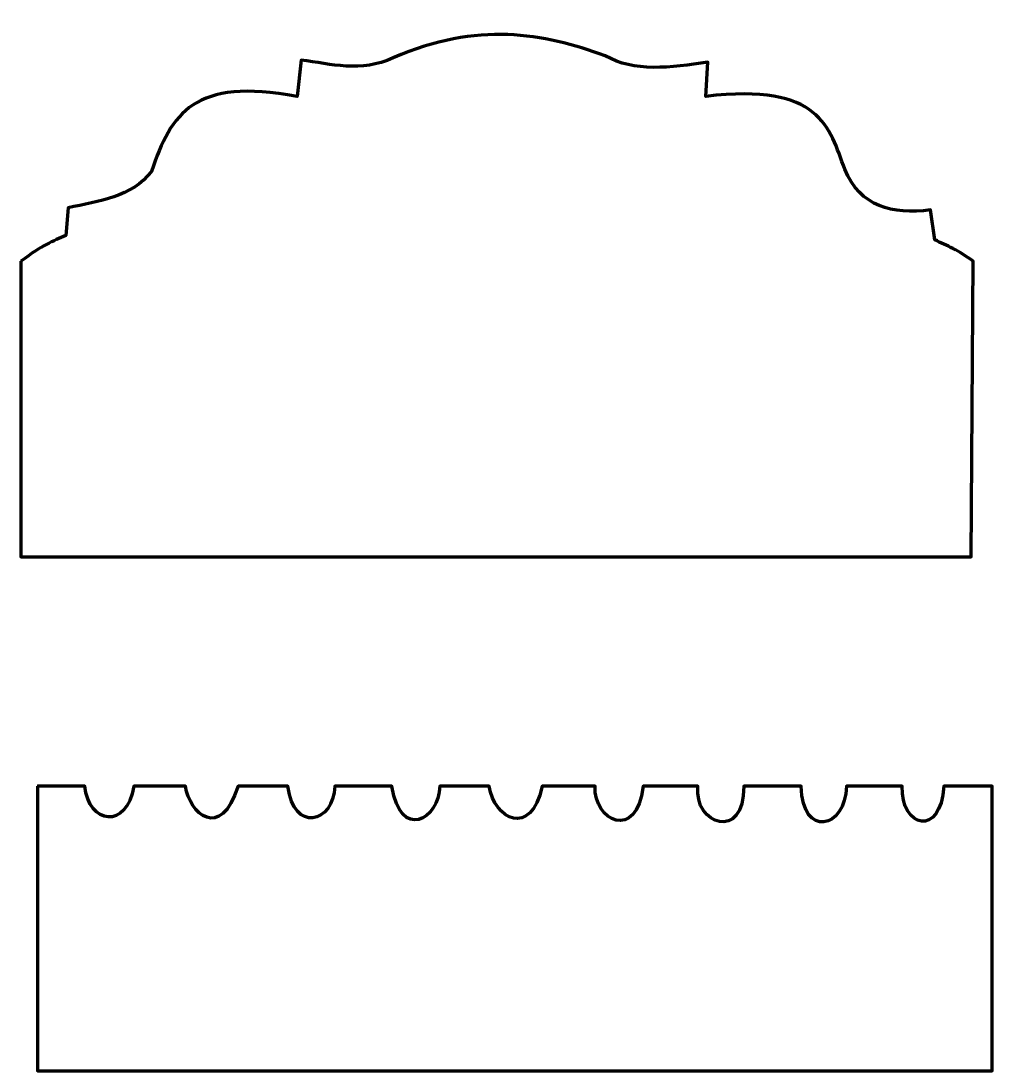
# Model space of a CAD drawing. Header units: centimetres. Extents: x -8.4 to 8.4, y -8.9 to 9.2.
import ezdxf

# ---------------------------------------------------------------- set-up
doc = ezdxf.new("R2010")
doc.units = ezdxf.units.CM
doc.header["$MEASUREMENT"] = 0
doc.layers.add('Layer 1', color=7, linetype='Continuous')

msp = doc.modelspace()

# ---------------------------------------------------------------- linework, layer by layer
at = {"layer": 'Layer 1', "color": 36, "lineweight": 70}
msp.add_open_spline([(-8.38885, 5.03176), (-8.02743, 5.31645), (-7.83226, 5.37948), (-7.61239, 5.47545), (-7.61239, 5.47545), (-7.61239, 5.47545), (-7.57542, 5.95612), (-7.57542, 5.95612), (-7.57542, 5.95612), (-7.03905, 6.06816), (-6.47981, 6.14017), (-6.13342, 6.58468), (-6.13342, 6.58468), (-5.79228, 7.58944), (-5.39556, 8.20868), (-3.61917, 7.87878), (-3.61917, 7.87878), (-3.61917, 7.87878), (-3.54522, 8.50734), (-3.54522, 8.50734), (-3.54522, 8.50734), (-3.02699, 8.43755), (-2.5203, 8.28696), (-1.95533, 8.54431), (-1.95533, 8.54431), (-0.49712, 9.18155), (0.63721, 8.96858), (1.70512, 8.58128), (1.70512, 8.58128), (2.20222, 8.29234), (2.83783, 8.37274), (3.47988, 8.47036), (3.47988, 8.47036), (3.47988, 8.47036), (3.44291, 7.87877), (3.44291, 7.87877), (3.44291, 7.87877), (5.43122, 8.11928), (5.57738, 7.33638), (5.84624, 6.62165), (5.84624, 6.62165), (6.1167, 5.97023), (6.66183, 5.83383), (7.32521, 5.91914), (7.32521, 5.91914), (7.32521, 5.91914), (7.39916, 5.4015), (7.39916, 5.4015), (7.39916, 5.4015), (7.60965, 5.30097), (7.80761, 5.22548), (8.0647, 5.03176), (8.0647, 5.03176), (8.0647, 5.03176), (8.02773, -0.07069), (8.02773, -0.07069), (8.02773, -0.07069), (8.02773, -0.07069), (-8.38884, -0.07069), (-8.38884, -0.07069), (-8.38884, -0.07069), (-8.38884, -0.07069), (-8.38884, 5.03176), (-8.38884, 5.03176), (-8.38884, 5.03176), (-8.38884, 5.03176), (-8.38885, 5.03176), (-8.38885, 5.03176)], degree=3, knots=[0, 0, 0, 0, 0.05555556, 0.05555556, 0.05555556, 0.05555556, 0.11111111, 0.11111111, 0.11111111, 0.11111111, 0.16666667, 0.16666667, 0.16666667, 0.16666667, 0.22222222, 0.22222222, 0.22222222, 0.22222222, 0.27777778, 0.27777778, 0.27777778, 0.27777778, 0.33333333, 0.33333333, 0.33333333, 0.33333333, 0.38888889, 0.38888889, 0.38888889, 0.38888889, 0.44444444, 0.44444444, 0.44444444, 0.44444444, 0.5, 0.5, 0.5, 0.5, 0.55555556, 0.55555556, 0.55555556, 0.55555556, 0.61111111, 0.61111111, 0.61111111, 0.61111111, 0.66666667, 0.66666667, 0.66666667, 0.66666667, 0.72222222, 0.72222222, 0.72222222, 0.72222222, 0.77777778, 0.77777778, 0.77777778, 0.77777778, 0.83333333, 0.83333333, 0.83333333, 0.83333333, 0.88888889, 0.88888889, 0.88888889, 0.88888889, 1, 1, 1, 1], dxfattribs=at)
at = {"layer": 'Layer 1', "color": 25, "lineweight": 70}
msp.add_open_spline([(-8.10167, -4.03221), (-8.10167, -4.03221), (-7.28824, -4.03221), (-7.28824, -4.03221), (-7.28824, -4.03221), (-7.21185, -4.68408), (-6.56869, -4.79212), (-6.43783, -4.03221), (-6.43783, -4.03221), (-6.43783, -4.03221), (-5.5482, -4.03221), (-5.5482, -4.03221), (-5.5482, -4.03221), (-5.47395, -4.50699), (-4.94217, -4.98555), (-4.63916, -4.03221), (-4.63916, -4.03221), (-4.63916, -4.03221), (-3.77568, -4.03221), (-3.77568, -4.03221), (-3.77568, -4.03221), (-3.68117, -4.84441), (-2.98989, -4.67021), (-2.96673, -4.03221), (-2.96673, -4.03221), (-2.96673, -4.03221), (-1.97906, -4.03221), (-1.97906, -4.03221), (-1.97906, -4.03221), (-1.83284, -4.98793), (-1.16848, -4.60501), (-1.1505, -4.03221), (-1.1505, -4.03221), (-1.1505, -4.03221), (-0.30009, -4.03221), (-0.30009, -4.03221), (-0.30009, -4.03221), (-0.21149, -4.59717), (0.42579, -4.93369), (0.6153, -4.03221), (0.6153, -4.03221), (0.6153, -4.03221), (1.53107, -4.03221), (1.53107, -4.03221), (1.53107, -4.03221), (1.50283, -4.63272), (2.24925, -4.99062), (2.36187, -4.03221), (2.36187, -4.03221), (2.36187, -4.03221), (3.30827, -4.03221), (3.30827, -4.03221), (3.30827, -4.03221), (3.23277, -4.69883), (4.10904, -4.99562), (4.09947, -4.03221), (4.09947, -4.03221), (4.09947, -4.03221), (5.08938, -4.03221), (5.08938, -4.03221), (5.08938, -4.03221), (5.1141, -4.94441), (5.85751, -4.76593), (5.87462, -4.03221), (5.87462, -4.03221), (5.87462, -4.03221), (6.83595, -4.03221), (6.83595, -4.03221), (6.83595, -4.03221), (6.81899, -4.75065), (7.49865, -4.92233), (7.55563, -4.03221), (7.55563, -4.03221), (7.55563, -4.03221), (8.38887, -4.03221), (8.38887, -4.03221), (8.38887, -4.03221), (8.38887, -4.03221), (8.38887, -8.94979), (8.38887, -8.94979), (8.38887, -8.94979), (8.38887, -8.94979), (-8.10165, -8.94979), (-8.10165, -8.94979), (-8.10165, -8.94979), (-8.10165, -8.94979), (-8.10165, -4.03221), (-8.10165, -4.03221), (-8.10165, -4.03221), (-8.10165, -4.03221), (-8.10167, -4.03221), (-8.10167, -4.03221)], degree=3, knots=[0, 0, 0, 0, 0.04166667, 0.04166667, 0.04166667, 0.04166667, 0.08333333, 0.08333333, 0.08333333, 0.08333333, 0.125, 0.125, 0.125, 0.125, 0.16666667, 0.16666667, 0.16666667, 0.16666667, 0.20833333, 0.20833333, 0.20833333, 0.20833333, 0.25, 0.25, 0.25, 0.25, 0.29166667, 0.29166667, 0.29166667, 0.29166667, 0.33333333, 0.33333333, 0.33333333, 0.33333333, 0.375, 0.375, 0.375, 0.375, 0.41666667, 0.41666667, 0.41666667, 0.41666667, 0.45833333, 0.45833333, 0.45833333, 0.45833333, 0.5, 0.5, 0.5, 0.5, 0.54166667, 0.54166667, 0.54166667, 0.54166667, 0.58333333, 0.58333333, 0.58333333, 0.58333333, 0.625, 0.625, 0.625, 0.625, 0.66666667, 0.66666667, 0.66666667, 0.66666667, 0.70833333, 0.70833333, 0.70833333, 0.70833333, 0.75, 0.75, 0.75, 0.75, 0.79166667, 0.79166667, 0.79166667, 0.79166667, 0.83333333, 0.83333333, 0.83333333, 0.83333333, 0.875, 0.875, 0.875, 0.875, 0.91666667, 0.91666667, 0.91666667, 0.91666667, 1, 1, 1, 1], dxfattribs=at)

doc.saveas('drawing.dxf')
